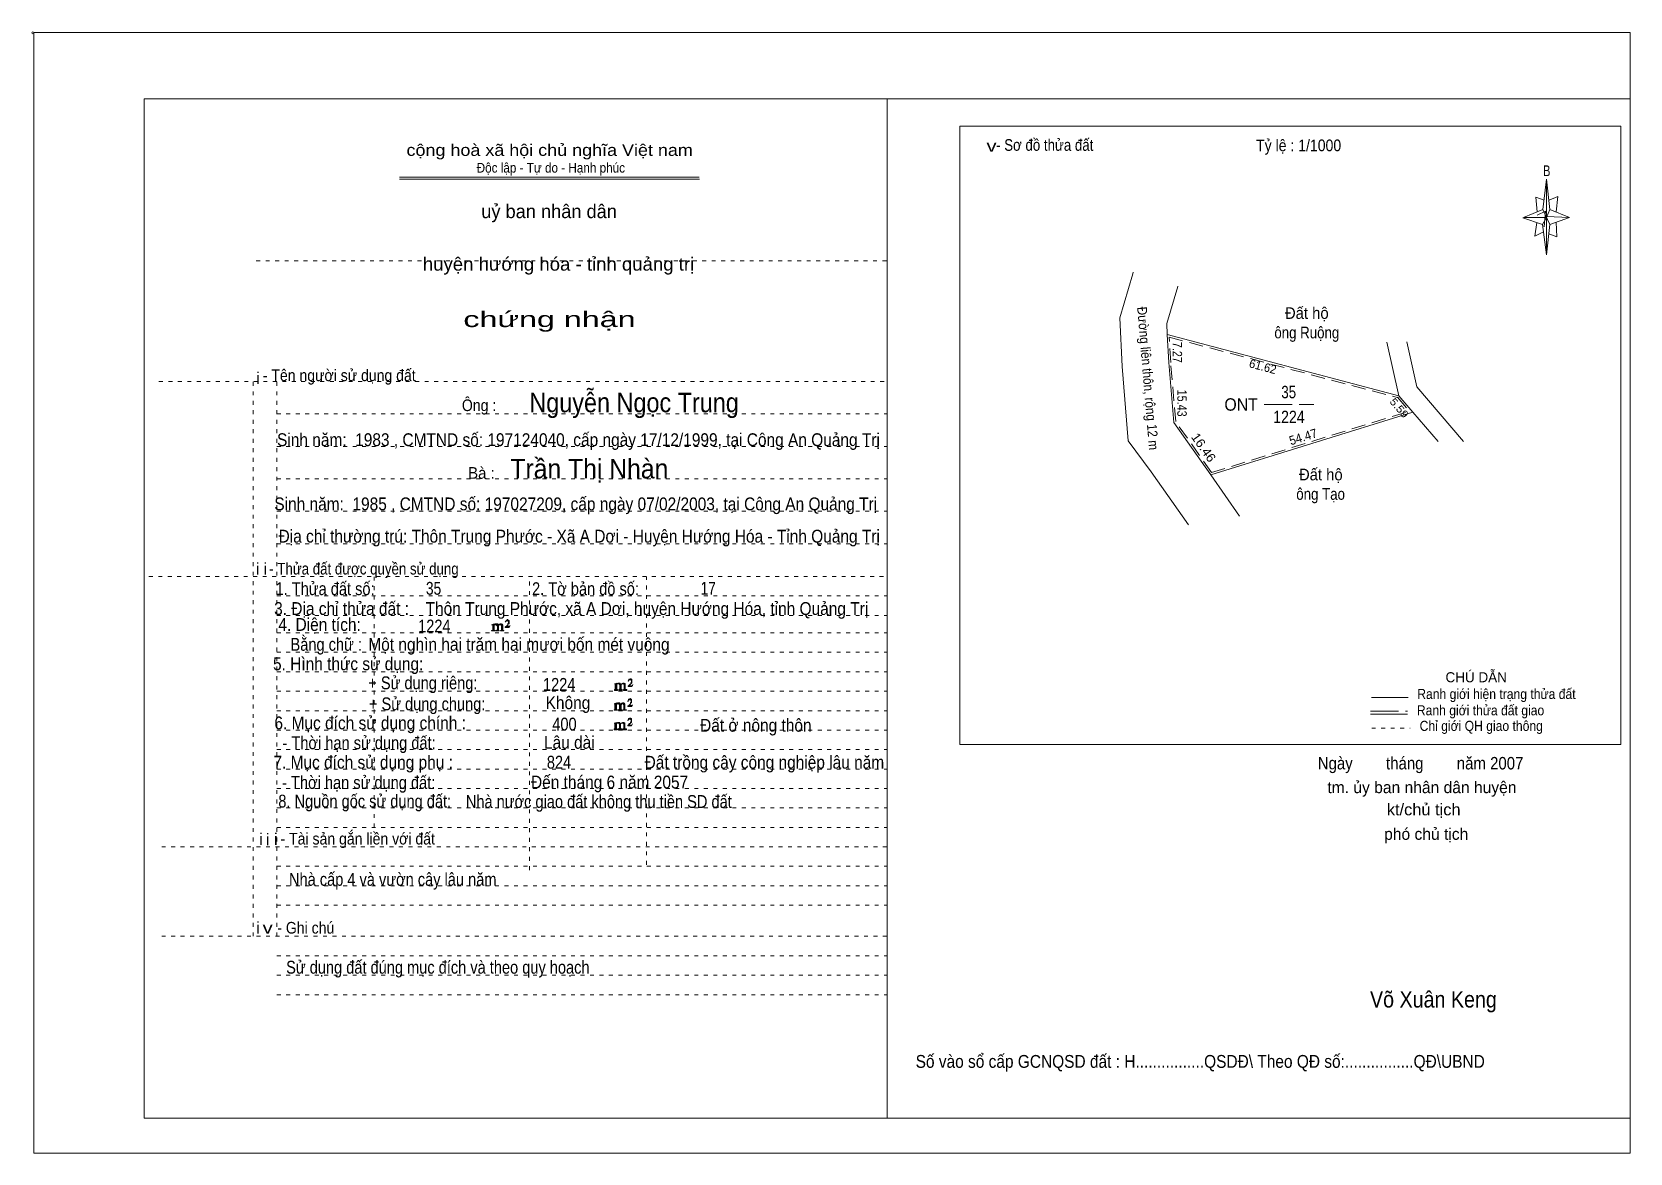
# Model space of a CAD drawing. Header units: centimetres. Extents: x -1.6 to 39.5, y -3.3 to 25.5.
import ezdxf
from ezdxf.enums import TextEntityAlignment as Align

# ---------------------------------------------------------------- set-up
doc = ezdxf.new("R2010")
doc.units = ezdxf.units.CM
doc.header["$LTSCALE"] = 0.12
for name, pattern in [('DOTTED', [1.5, 0.3, -1.2]), ('LONG_DASHED', [7.5, 6, -1.5]), ('MEDIUM_DASHED', [4.5, 3, -1.5])]:
    doc.linetypes.add(name, pattern=pattern)
for name, color, linetype, lineweight in [('1', 7, 'DOTTED', 13), ('10', 7, 'Continuous', 13), ('33', 7, 'LONG_DASHED', 13), ('4', 7, 'Continuous', 13), ('5', 7, 'Continuous', 13), ('50', 7, 'Continuous', 13)]:
    doc.layers.add(name, color=color, linetype=linetype, lineweight=lineweight)
doc.layers.add('30', color=7, linetype='Continuous')

msp = doc.modelspace()

# ---------------------------------------------------------------- hatches: boundary and pattern name
at = {"layer": '50'}
for points in [[(10.27, 10.13), (10.27, 10.12), (10.27, 10.11), (10.25, 10.11), (10.24, 10.11), (10.24, 10.1), (10.33, 10.1), (10.33, 10.11), (10.32, 10.11), (10.31, 10.11), (10.31, 10.12), (10.31, 10.13), (10.31, 10.24), (10.31, 10.25), (10.32, 10.26), (10.34, 10.26), (10.35, 10.26), (10.36, 10.26), (10.37, 10.25), (10.39, 10.22), (10.39, 10.13), (10.37, 10.12), (10.37, 10.11), (10.36, 10.11), (10.35, 10.11), (10.35, 10.1), (10.44, 10.1), (10.44, 10.11), (10.43, 10.11), (10.42, 10.11), (10.42, 10.12), (10.42, 10.13), (10.42, 10.24), (10.44, 10.26), (10.45, 10.26), (10.46, 10.26), (10.49, 10.26), (10.49, 10.25), (10.5, 10.24), (10.5, 10.22), (10.5, 10.13), (10.5, 10.12), (10.49, 10.11), (10.49, 10.11), (10.47, 10.11), (10.47, 10.1), (10.56, 10.1), (10.56, 10.11), (10.55, 10.11), (10.54, 10.11), (10.53, 10.12), (10.53, 10.13), (10.53, 10.2), (10.53, 10.25), (10.53, 10.26), (10.52, 10.27), (10.5, 10.28), (10.47, 10.28), (10.46, 10.28), (10.44, 10.27), (10.41, 10.25), (10.41, 10.26), (10.4, 10.28), (10.39, 10.28), (10.37, 10.28), (10.35, 10.28), (10.34, 10.28), (10.32, 10.26), (10.31, 10.26), (10.31, 10.25), (10.31, 10.25), (10.31, 10.26), (10.31, 10.28), (10.24, 10.26), (10.24, 10.26), (10.25, 10.26), (10.27, 10.25), (10.27, 10.24), (10.27, 10.23)], [(10.69, 10.19), (10.72, 10.24), (10.72, 10.24), (10.71, 10.22), (10.69, 10.22), (10.68, 10.22), (10.63, 10.22), (10.66, 10.26), (10.67, 10.27), (10.69, 10.28), (10.69, 10.3), (10.69, 10.32), (10.69, 10.34), (10.69, 10.35), (10.69, 10.37), (10.68, 10.38), (10.67, 10.38), (10.66, 10.39), (10.65, 10.39), (10.63, 10.38), (10.63, 10.38), (10.62, 10.37), (10.61, 10.35), (10.59, 10.33), (10.61, 10.33), (10.61, 10.35), (10.62, 10.35), (10.63, 10.36), (10.65, 10.36), (10.66, 10.36), (10.67, 10.35), (10.68, 10.35), (10.68, 10.32), (10.68, 10.3), (10.66, 10.28), (10.66, 10.26), (10.65, 10.25), (10.59, 10.2), (10.59, 10.19)], [(13.42, 8.61), (13.42, 8.6), (13.42, 8.59), (13.41, 8.59), (13.4, 8.59), (13.4, 8.57), (13.48, 8.57), (13.48, 8.59), (13.47, 8.59), (13.46, 8.59), (13.46, 8.6), (13.46, 8.61), (13.46, 8.72), (13.46, 8.73), (13.47, 8.74), (13.5, 8.74), (13.51, 8.74), (13.52, 8.74), (13.53, 8.73), (13.54, 8.69), (13.54, 8.61), (13.53, 8.6), (13.53, 8.59), (13.52, 8.59), (13.51, 8.59), (13.51, 8.57), (13.6, 8.57), (13.6, 8.59), (13.58, 8.59), (13.57, 8.59), (13.57, 8.6), (13.57, 8.61), (13.57, 8.72), (13.6, 8.74), (13.61, 8.74), (13.62, 8.74), (13.64, 8.74), (13.64, 8.73), (13.65, 8.72), (13.65, 8.69), (13.65, 8.61), (13.65, 8.6), (13.64, 8.59), (13.64, 8.59), (13.63, 8.59), (13.63, 8.57), (13.72, 8.57), (13.72, 8.59), (13.7, 8.59), (13.69, 8.59), (13.68, 8.6), (13.68, 8.61), (13.68, 8.68), (13.68, 8.73), (13.68, 8.74), (13.67, 8.75), (13.65, 8.76), (13.63, 8.76), (13.62, 8.76), (13.6, 8.75), (13.56, 8.73), (13.56, 8.74), (13.55, 8.76), (13.54, 8.76), (13.53, 8.76), (13.51, 8.76), (13.5, 8.76), (13.47, 8.74), (13.46, 8.74), (13.46, 8.73), (13.46, 8.73), (13.46, 8.74), (13.46, 8.76), (13.4, 8.74), (13.4, 8.74), (13.41, 8.74), (13.42, 8.73), (13.42, 8.72), (13.42, 8.71)], [(13.85, 8.67), (13.87, 8.72), (13.87, 8.72), (13.86, 8.69), (13.85, 8.69), (13.84, 8.69), (13.78, 8.69), (13.82, 8.74), (13.83, 8.75), (13.85, 8.76), (13.85, 8.78), (13.85, 8.79), (13.85, 8.82), (13.85, 8.83), (13.85, 8.85), (13.84, 8.86), (13.83, 8.86), (13.82, 8.87), (13.8, 8.87), (13.78, 8.86), (13.78, 8.86), (13.77, 8.85), (13.76, 8.83), (13.75, 8.81), (13.76, 8.81), (13.76, 8.83), (13.77, 8.83), (13.78, 8.84), (13.8, 8.84), (13.82, 8.84), (13.83, 8.83), (13.84, 8.83), (13.84, 8.79), (13.84, 8.78), (13.82, 8.76), (13.82, 8.74), (13.8, 8.73), (13.75, 8.68), (13.75, 8.67)], [(13.41, 8.09), (13.41, 8.08), (13.41, 8.07), (13.4, 8.07), (13.39, 8.07), (13.39, 8.06), (13.48, 8.06), (13.48, 8.07), (13.47, 8.07), (13.45, 8.07), (13.45, 8.08), (13.45, 8.09), (13.45, 8.2), (13.45, 8.21), (13.47, 8.23), (13.49, 8.23), (13.5, 8.23), (13.51, 8.23), (13.52, 8.21), (13.53, 8.18), (13.53, 8.09), (13.52, 8.08), (13.52, 8.07), (13.51, 8.07), (13.5, 8.07), (13.5, 8.06), (13.59, 8.06), (13.59, 8.07), (13.58, 8.07), (13.57, 8.07), (13.57, 8.08), (13.57, 8.09), (13.57, 8.2), (13.59, 8.23), (13.6, 8.23), (13.61, 8.23), (13.63, 8.23), (13.63, 8.21), (13.64, 8.2), (13.64, 8.18), (13.64, 8.09), (13.64, 8.08), (13.63, 8.07), (13.63, 8.07), (13.62, 8.07), (13.62, 8.06), (13.71, 8.06), (13.71, 8.07), (13.7, 8.07), (13.69, 8.07), (13.67, 8.08), (13.67, 8.09), (13.67, 8.17), (13.67, 8.21), (13.67, 8.23), (13.66, 8.24), (13.64, 8.25), (13.62, 8.25), (13.61, 8.25), (13.59, 8.24), (13.55, 8.21), (13.55, 8.23), (13.54, 8.25), (13.53, 8.25), (13.52, 8.25), (13.5, 8.25), (13.49, 8.25), (13.47, 8.23), (13.45, 8.23), (13.45, 8.21), (13.45, 8.21), (13.45, 8.23), (13.45, 8.25), (13.39, 8.23), (13.39, 8.23), (13.4, 8.23), (13.41, 8.21), (13.41, 8.2), (13.41, 8.19)], [(13.84, 8.16), (13.86, 8.2), (13.86, 8.2), (13.85, 8.18), (13.84, 8.18), (13.83, 8.18), (13.77, 8.18), (13.81, 8.23), (13.82, 8.24), (13.84, 8.25), (13.84, 8.27), (13.84, 8.28), (13.84, 8.3), (13.84, 8.31), (13.84, 8.34), (13.83, 8.35), (13.82, 8.35), (13.81, 8.36), (13.8, 8.36), (13.77, 8.35), (13.77, 8.35), (13.76, 8.34), (13.75, 8.31), (13.74, 8.29), (13.75, 8.29), (13.75, 8.31), (13.76, 8.31), (13.77, 8.33), (13.8, 8.33), (13.81, 8.33), (13.82, 8.31), (13.83, 8.31), (13.83, 8.28), (13.83, 8.27), (13.81, 8.25), (13.81, 8.23), (13.8, 8.21), (13.74, 8.17), (13.74, 8.16)], [(13.84, 7.66), (13.86, 7.71), (13.86, 7.71), (13.85, 7.68), (13.84, 7.68), (13.83, 7.68), (13.77, 7.68), (13.81, 7.73), (13.82, 7.74), (13.84, 7.75), (13.84, 7.77), (13.84, 7.78), (13.84, 7.81), (13.84, 7.82), (13.84, 7.84), (13.83, 7.85), (13.82, 7.85), (13.81, 7.86), (13.79, 7.86), (13.77, 7.85), (13.77, 7.85), (13.76, 7.84), (13.75, 7.82), (13.74, 7.8), (13.75, 7.8), (13.75, 7.82), (13.76, 7.82), (13.77, 7.83), (13.79, 7.83), (13.81, 7.83), (13.82, 7.82), (13.83, 7.82), (13.83, 7.78), (13.83, 7.77), (13.81, 7.75), (13.81, 7.73), (13.79, 7.72), (13.74, 7.67), (13.74, 7.66)], [(13.41, 7.6), (13.41, 7.59), (13.41, 7.58), (13.4, 7.58), (13.39, 7.58), (13.39, 7.56), (13.47, 7.56), (13.47, 7.58), (13.46, 7.58), (13.45, 7.58), (13.45, 7.59), (13.45, 7.6), (13.45, 7.71), (13.45, 7.72), (13.46, 7.73), (13.49, 7.73), (13.5, 7.73), (13.51, 7.73), (13.52, 7.72), (13.53, 7.68), (13.53, 7.6), (13.52, 7.59), (13.52, 7.58), (13.51, 7.58), (13.5, 7.58), (13.5, 7.56), (13.59, 7.56), (13.59, 7.58), (13.57, 7.58), (13.56, 7.58), (13.56, 7.59), (13.56, 7.6), (13.56, 7.71), (13.59, 7.73), (13.6, 7.73), (13.61, 7.73), (13.63, 7.73), (13.63, 7.72), (13.64, 7.71), (13.64, 7.68), (13.64, 7.6), (13.64, 7.59), (13.63, 7.58), (13.63, 7.58), (13.62, 7.58), (13.62, 7.56), (13.71, 7.56), (13.71, 7.58), (13.69, 7.58), (13.68, 7.58), (13.67, 7.59), (13.67, 7.6), (13.67, 7.67), (13.67, 7.72), (13.67, 7.73), (13.66, 7.74), (13.64, 7.75), (13.62, 7.75), (13.61, 7.75), (13.59, 7.74), (13.55, 7.72), (13.55, 7.73), (13.54, 7.75), (13.53, 7.75), (13.52, 7.75), (13.5, 7.75), (13.49, 7.75), (13.46, 7.73), (13.45, 7.73), (13.45, 7.72), (13.45, 7.72), (13.45, 7.73), (13.45, 7.75), (13.39, 7.73), (13.39, 7.73), (13.4, 7.73), (13.41, 7.72), (13.41, 7.71), (13.41, 7.7)]]:
    msp.add_hatch(color=256, dxfattribs=at).paths.add_polyline_path(points)

# ---------------------------------------------------------------- linework, layer by layer
at = {"layer": '1', "linetype": 'Continuous'}
for p, q in [((1.31, -2.42), (1.31, 23.78)), ((1.31, 23.78), (39.51, 23.78)), ((20.41, -2.42), (20.41, 23.78)), ((39.51, -2.42), (39.51, 23.78)), ((7.87, 21.76), (15.58, 21.76)), ((7.87, 21.71), (15.59, 21.71)), ((37.26, 20.55), (36.75, 20.72)), ((1.31, -2.42), (39.51, -2.42))]:
    msp.add_line(p, q, dxfattribs=at)
at = {"layer": '1'}
for p, q in [((4.19, 19.61), (20.41, 19.61)), ((1.69, 16.51), (20.41, 16.51)), ((4.11, 2.25), (4.11, 16.51)), ((4.72, 2.25), (4.72, 16.51)), ((4.72, 15.68), (20.41, 15.68)), ((4.72, 14.84), (20.41, 14.84)), ((4.72, 14.01), (20.41, 14.01)), ((4.72, 13.18), (20.41, 13.18)), ((4.72, 12.34), (20.41, 12.34)), ((1.43, 11.5), (20.41, 11.5)), ((7.22, 5.05), (7.22, 11.5)), ((11.22, 3.95), (11.22, 11.5)), ((14.22, 4.09), (14.22, 11.5)), ((4.72, 11), (20.41, 11)), ((4.72, 10.5), (20.41, 10.5)), ((4.72, 10.05), (20.41, 10.05)), ((4.72, 9.55), (20.41, 9.55)), ((4.72, 9.05), (20.41, 9.05)), ((4.72, 8.55), (20.41, 8.55)), ((4.72, 8.05), (20.41, 8.05)), ((4.72, 7.55), (20.41, 7.55)), ((4.72, 7.05), (20.41, 7.05)), ((4.72, 6.55), (20.41, 6.55)), ((4.72, 6.05), (20.41, 6.05)), ((4.72, 5.55), (20.41, 5.55)), ((4.72, 5.05), (20.41, 5.05)), ((1.76, 4.55), (20.41, 4.55)), ((4.72, 4.05), (20.41, 4.05)), ((4.72, 3.55), (20.41, 3.55)), ((4.72, 3.05), (20.41, 3.05)), ((1.76, 2.25), (20.41, 2.25)), ((4.72, 1.75), (20.41, 1.75)), ((4.72, 1.25), (20.41, 1.25)), ((4.72, 0.75), (20.41, 0.75))]:
    msp.add_line(p, q, dxfattribs=at)
at = {"layer": '1', "linetype": 'Continuous'}
msp.add_lwpolyline([(-1.53, -3.32), (39.51, -3.32), (39.51, 25.48), (-1.53, 25.48)], close=True, dxfattribs=at)
msp.add_lwpolyline([(37.27, 20.35), (37.06, 20.25), (37.11, 20.6)], dxfattribs=at)
at = {"layer": '10'}
for p, q in [((33.94, 16.76), (33.77, 17.53)), ((28.73, 14.11), (33.93, 15.72)), ((29.47, 13.05), (28.73, 14.11))]:
    msp.add_line(p, q, dxfattribs=at)
at = {"layer": '10', "linetype": 'MEDIUM_DASHED'}
for p in [(33.53, 16.11), (28.75, 14.17)]:
    msp.add_line(p, (33.84, 15.75), dxfattribs=at)
at = {"layer": '10'}
for points in [[(28.16, 12.83), (27.2, 14.19), (26.61, 14.99), (26.45, 16.9), (26.39, 18.15), (26.73, 19.28), (26.74, 19.32)], [(27.61, 17.72), (27.6, 18), (27.88, 18.95), (27.88, 18.96)], [(28.73, 14.11), (27.78, 15.46), (27.65, 17), (27.61, 17.72), (33.57, 16.14)], [(33.26, 17.52), (33.57, 16.14), (33.93, 15.72), (34.58, 14.97)], [(35.23, 14.97), (34.03, 16.37), (33.94, 16.76)]]:
    msp.add_lwpolyline(points, dxfattribs=at)
at = {"layer": '10', "linetype": 'MEDIUM_DASHED'}
msp.add_lwpolyline([(28.75, 14.17), (27.83, 15.48), (27.7, 17), (27.66, 17.65), (33.56, 16.09)], dxfattribs=at)
at = {"layer": '33'}
msp.add_line((30.1, 15.92), (31.38, 15.92), dxfattribs=at)
at = {"layer": '4'}
for p, q in [((32.86, 8.39), (33.81, 8.39)), ((32.84, 7.96), (33.79, 7.96))]:
    msp.add_line(p, q, dxfattribs=at)
at = {"layer": '4', "linetype": 'LONG_DASHED'}
msp.add_line((32.84, 8.04), (33.79, 8.04), dxfattribs=at)
at = {"layer": '4', "linetype": 'DOTTED'}
msp.add_line((32.87, 7.6), (33.86, 7.6), dxfattribs=at)
at = {"layer": '4'}
msp.add_lwpolyline([(22.28, 23.07), (39.27, 23.07), (39.27, 7.18), (22.28, 7.18)], close=True, dxfattribs=at)
msp.add_circle((-1.55, 25.47), 0.025, dxfattribs=at)
at = {"layer": '5'}
for p, q in [((37.27, 20.93), (37.36, 21.71)), ((37.45, 20.55), (37.36, 19.77)), ((37.45, 20.93), (37.95, 20.73)), ((37.61, 20.61), (37.63, 20.23)), ((37.63, 20.23), (37.42, 20.31))]:
    msp.add_line(p, q, dxfattribs=at)
for points in [[(37.36, 21.71), (37.45, 20.93), (37.36, 20.73)], [(37.36, 20.73), (36.77, 20.73), (37.27, 20.93), (37.45, 20.55), (37.95, 20.73), (37.36, 20.75)], [(37.36, 20.73), (37.36, 19.77), (37.26, 20.55)]]:
    msp.add_lwpolyline(points, close=True, dxfattribs=at)
for points in [[(37.3, 21.17), (37.09, 21.25), (37.12, 20.87)], [(37.43, 21.17), (37.65, 21.27), (37.61, 20.87)], [(37.36, 20.73), (37.27, 20.93), (36.77, 20.73)], [(37.12, 20.79), (37.34, 20.89), (37.3, 20.49)], [(37.36, 20.73), (37.45, 20.55), (37.95, 20.73)]]:
    msp.add_lwpolyline(points, dxfattribs=at)
at = {"layer": '50'}
for points in [[(10.27, 10.13), (10.27, 10.12), (10.27, 10.11), (10.25, 10.11), (10.24, 10.11), (10.24, 10.1), (10.33, 10.1), (10.33, 10.11), (10.32, 10.11), (10.31, 10.11), (10.31, 10.12), (10.31, 10.13), (10.31, 10.24), (10.31, 10.25), (10.32, 10.26), (10.34, 10.26), (10.35, 10.26), (10.36, 10.26), (10.37, 10.25), (10.39, 10.22), (10.39, 10.13), (10.37, 10.12), (10.37, 10.11), (10.36, 10.11), (10.35, 10.11), (10.35, 10.1), (10.44, 10.1), (10.44, 10.11), (10.43, 10.11), (10.42, 10.11), (10.42, 10.12), (10.42, 10.13), (10.42, 10.24), (10.44, 10.26), (10.45, 10.26), (10.46, 10.26), (10.49, 10.26), (10.49, 10.25), (10.5, 10.24), (10.5, 10.22), (10.5, 10.13), (10.5, 10.12), (10.49, 10.11), (10.49, 10.11), (10.47, 10.11), (10.47, 10.1), (10.56, 10.1), (10.56, 10.11), (10.55, 10.11), (10.54, 10.11), (10.53, 10.12), (10.53, 10.13), (10.53, 10.2), (10.53, 10.25), (10.53, 10.26), (10.52, 10.27), (10.5, 10.28), (10.47, 10.28), (10.46, 10.28), (10.44, 10.27), (10.41, 10.25), (10.41, 10.26), (10.4, 10.28), (10.39, 10.28), (10.37, 10.28), (10.35, 10.28), (10.34, 10.28), (10.32, 10.26), (10.31, 10.26), (10.31, 10.25), (10.31, 10.25), (10.31, 10.26), (10.31, 10.28), (10.24, 10.26), (10.24, 10.26), (10.25, 10.26), (10.27, 10.25), (10.27, 10.24), (10.27, 10.23)], [(10.69, 10.19), (10.72, 10.24), (10.72, 10.24), (10.71, 10.22), (10.69, 10.22), (10.68, 10.22), (10.63, 10.22), (10.66, 10.26), (10.67, 10.27), (10.69, 10.28), (10.69, 10.3), (10.69, 10.32), (10.69, 10.34), (10.69, 10.35), (10.69, 10.37), (10.68, 10.38), (10.67, 10.38), (10.66, 10.39), (10.65, 10.39), (10.63, 10.38), (10.63, 10.38), (10.62, 10.37), (10.61, 10.35), (10.59, 10.33), (10.61, 10.33), (10.61, 10.35), (10.62, 10.35), (10.63, 10.36), (10.65, 10.36), (10.66, 10.36), (10.67, 10.35), (10.68, 10.35), (10.68, 10.32), (10.68, 10.3), (10.66, 10.28), (10.66, 10.26), (10.65, 10.25), (10.59, 10.2), (10.59, 10.19)], [(13.42, 8.61), (13.42, 8.6), (13.42, 8.59), (13.41, 8.59), (13.4, 8.59), (13.4, 8.57), (13.48, 8.57), (13.48, 8.59), (13.47, 8.59), (13.46, 8.59), (13.46, 8.6), (13.46, 8.61), (13.46, 8.72), (13.46, 8.73), (13.47, 8.74), (13.5, 8.74), (13.51, 8.74), (13.52, 8.74), (13.53, 8.73), (13.54, 8.69), (13.54, 8.61), (13.53, 8.6), (13.53, 8.59), (13.52, 8.59), (13.51, 8.59), (13.51, 8.57), (13.6, 8.57), (13.6, 8.59), (13.58, 8.59), (13.57, 8.59), (13.57, 8.6), (13.57, 8.61), (13.57, 8.72), (13.6, 8.74), (13.61, 8.74), (13.62, 8.74), (13.64, 8.74), (13.64, 8.73), (13.65, 8.72), (13.65, 8.69), (13.65, 8.61), (13.65, 8.6), (13.64, 8.59), (13.64, 8.59), (13.63, 8.59), (13.63, 8.57), (13.72, 8.57), (13.72, 8.59), (13.7, 8.59), (13.69, 8.59), (13.68, 8.6), (13.68, 8.61), (13.68, 8.68), (13.68, 8.73), (13.68, 8.74), (13.67, 8.75), (13.65, 8.76), (13.63, 8.76), (13.62, 8.76), (13.6, 8.75), (13.56, 8.73), (13.56, 8.74), (13.55, 8.76), (13.54, 8.76), (13.53, 8.76), (13.51, 8.76), (13.5, 8.76), (13.47, 8.74), (13.46, 8.74), (13.46, 8.73), (13.46, 8.73), (13.46, 8.74), (13.46, 8.76), (13.4, 8.74), (13.4, 8.74), (13.41, 8.74), (13.42, 8.73), (13.42, 8.72), (13.42, 8.71)], [(13.85, 8.67), (13.87, 8.72), (13.87, 8.72), (13.86, 8.69), (13.85, 8.69), (13.84, 8.69), (13.78, 8.69), (13.82, 8.74), (13.83, 8.75), (13.85, 8.76), (13.85, 8.78), (13.85, 8.79), (13.85, 8.82), (13.85, 8.83), (13.85, 8.85), (13.84, 8.86), (13.83, 8.86), (13.82, 8.87), (13.8, 8.87), (13.78, 8.86), (13.78, 8.86), (13.77, 8.85), (13.76, 8.83), (13.75, 8.81), (13.76, 8.81), (13.76, 8.83), (13.77, 8.83), (13.78, 8.84), (13.8, 8.84), (13.82, 8.84), (13.83, 8.83), (13.84, 8.83), (13.84, 8.79), (13.84, 8.78), (13.82, 8.76), (13.82, 8.74), (13.8, 8.73), (13.75, 8.68), (13.75, 8.67)], [(13.41, 8.09), (13.41, 8.08), (13.41, 8.07), (13.4, 8.07), (13.39, 8.07), (13.39, 8.06), (13.48, 8.06), (13.48, 8.07), (13.47, 8.07), (13.45, 8.07), (13.45, 8.08), (13.45, 8.09), (13.45, 8.2), (13.45, 8.21), (13.47, 8.23), (13.49, 8.23), (13.5, 8.23), (13.51, 8.23), (13.52, 8.21), (13.53, 8.18), (13.53, 8.09), (13.52, 8.08), (13.52, 8.07), (13.51, 8.07), (13.5, 8.07), (13.5, 8.06), (13.59, 8.06), (13.59, 8.07), (13.58, 8.07), (13.57, 8.07), (13.57, 8.08), (13.57, 8.09), (13.57, 8.2), (13.59, 8.23), (13.6, 8.23), (13.61, 8.23), (13.63, 8.23), (13.63, 8.21), (13.64, 8.2), (13.64, 8.18), (13.64, 8.09), (13.64, 8.08), (13.63, 8.07), (13.63, 8.07), (13.62, 8.07), (13.62, 8.06), (13.71, 8.06), (13.71, 8.07), (13.7, 8.07), (13.69, 8.07), (13.67, 8.08), (13.67, 8.09), (13.67, 8.17), (13.67, 8.21), (13.67, 8.23), (13.66, 8.24), (13.64, 8.25), (13.62, 8.25), (13.61, 8.25), (13.59, 8.24), (13.55, 8.21), (13.55, 8.23), (13.54, 8.25), (13.53, 8.25), (13.52, 8.25), (13.5, 8.25), (13.49, 8.25), (13.47, 8.23), (13.45, 8.23), (13.45, 8.21), (13.45, 8.21), (13.45, 8.23), (13.45, 8.25), (13.39, 8.23), (13.39, 8.23), (13.4, 8.23), (13.41, 8.21), (13.41, 8.2), (13.41, 8.19)], [(13.84, 8.16), (13.86, 8.2), (13.86, 8.2), (13.85, 8.18), (13.84, 8.18), (13.83, 8.18), (13.77, 8.18), (13.81, 8.23), (13.82, 8.24), (13.84, 8.25), (13.84, 8.27), (13.84, 8.28), (13.84, 8.3), (13.84, 8.31), (13.84, 8.34), (13.83, 8.35), (13.82, 8.35), (13.81, 8.36), (13.8, 8.36), (13.77, 8.35), (13.77, 8.35), (13.76, 8.34), (13.75, 8.31), (13.74, 8.29), (13.75, 8.29), (13.75, 8.31), (13.76, 8.31), (13.77, 8.33), (13.8, 8.33), (13.81, 8.33), (13.82, 8.31), (13.83, 8.31), (13.83, 8.28), (13.83, 8.27), (13.81, 8.25), (13.81, 8.23), (13.8, 8.21), (13.74, 8.17), (13.74, 8.16)], [(13.84, 7.66), (13.86, 7.71), (13.86, 7.71), (13.85, 7.68), (13.84, 7.68), (13.83, 7.68), (13.77, 7.68), (13.81, 7.73), (13.82, 7.74), (13.84, 7.75), (13.84, 7.77), (13.84, 7.78), (13.84, 7.81), (13.84, 7.82), (13.84, 7.84), (13.83, 7.85), (13.82, 7.85), (13.81, 7.86), (13.79, 7.86), (13.77, 7.85), (13.77, 7.85), (13.76, 7.84), (13.75, 7.82), (13.74, 7.8), (13.75, 7.8), (13.75, 7.82), (13.76, 7.82), (13.77, 7.83), (13.79, 7.83), (13.81, 7.83), (13.82, 7.82), (13.83, 7.82), (13.83, 7.78), (13.83, 7.77), (13.81, 7.75), (13.81, 7.73), (13.79, 7.72), (13.74, 7.67), (13.74, 7.66)], [(13.41, 7.6), (13.41, 7.59), (13.41, 7.58), (13.4, 7.58), (13.39, 7.58), (13.39, 7.56), (13.47, 7.56), (13.47, 7.58), (13.46, 7.58), (13.45, 7.58), (13.45, 7.59), (13.45, 7.6), (13.45, 7.71), (13.45, 7.72), (13.46, 7.73), (13.49, 7.73), (13.5, 7.73), (13.51, 7.73), (13.52, 7.72), (13.53, 7.68), (13.53, 7.6), (13.52, 7.59), (13.52, 7.58), (13.51, 7.58), (13.5, 7.58), (13.5, 7.56), (13.59, 7.56), (13.59, 7.58), (13.57, 7.58), (13.56, 7.58), (13.56, 7.59), (13.56, 7.6), (13.56, 7.71), (13.59, 7.73), (13.6, 7.73), (13.61, 7.73), (13.63, 7.73), (13.63, 7.72), (13.64, 7.71), (13.64, 7.68), (13.64, 7.6), (13.64, 7.59), (13.63, 7.58), (13.63, 7.58), (13.62, 7.58), (13.62, 7.56), (13.71, 7.56), (13.71, 7.58), (13.69, 7.58), (13.68, 7.58), (13.67, 7.59), (13.67, 7.6), (13.67, 7.67), (13.67, 7.72), (13.67, 7.73), (13.66, 7.74), (13.64, 7.75), (13.62, 7.75), (13.61, 7.75), (13.59, 7.74), (13.55, 7.72), (13.55, 7.73), (13.54, 7.75), (13.53, 7.75), (13.52, 7.75), (13.5, 7.75), (13.49, 7.75), (13.46, 7.73), (13.45, 7.73), (13.45, 7.72), (13.45, 7.72), (13.45, 7.73), (13.45, 7.75), (13.39, 7.73), (13.39, 7.73), (13.4, 7.73), (13.41, 7.72), (13.41, 7.71), (13.41, 7.7)]]:
    msp.add_lwpolyline(points, close=True, dxfattribs=at)

# ---------------------------------------------------------------- texts
at = {"layer": '1'}
for s, height, width, p in [('cộng hoà xã hội chủ nghĩa Việt nam', 0.3, 1.15, (11.735, 22.31)), ('v', 0.3, 1.3, (23.095, 22.42)), ('- Sơ đồ thửa đất ', 0.3, 0.85, (24.51, 22.44)), ('Độc lập - Tự do - Hạnh phúc', 0.25, 0.9, (11.765, 21.88)), ('chứng nhận', 0.4, 1.55, (11.73, 17.91)), ('- Tên người sử dụng đất', 0.3, 0.9, (6.325, 16.52)), ('- Thửa đất được quyền sử dụng', 0.3, 0.85, (6.96, 11.55)), ('- Tài sản gắn liền với đất ', 0.3, 0.9, (6.85, 4.61)), ('v', 0.3, 1.3, (4.485, 2.32)), ('- Ghi chú', 0.3, 0.9, (5.465, 2.32))]:
    msp.add_text(s, height=height, dxfattribs=dict(at, width=width)).set_placement(p, align=Align.CENTER)
for s, height, p in [('uỷ ban nhân dân', 0.35, (11.72, 20.71)), ('i', 0.3, (4.235, 16.45)), ('i', 0.3, (4.225, 11.55)), ('i', 0.3, (4.425, 11.55)), ('i', 0.3, (4.315, 4.6)), ('i', 0.3, (4.485, 4.59)), ('i', 0.3, (4.695, 4.6)), ('i', 0.3, (4.235, 2.32))]:
    msp.add_text(s, height=height, dxfattribs=at).set_placement(p, align=Align.CENTER)
at = {"layer": '10'}
for s, height, width, p in [('Tỷ lệ : 1/1000', 0.3, 0.9, (30.99, 22.43)), ('Đất hộ', 0.3, 0.95, (31.2, 18.12)), ('ông Ruộng', 0.3, 0.85, (31.2, 17.62)), ('Nguyễn Ngọc Trung', 0.5, 0.9, (13.905, 15.72)), ('Trần Thị Nhàn', 0.5, 0.95, (12.755, 14.02)), ('Đất hộ', 0.3, 0.95, (31.56, 13.97)), ('ông Tạo', 0.3, 0.85, (31.555, 13.47)), ('Võ Xuân Keng', 0.42, 0.9, (34.455, 0.42))]:
    msp.add_text(s, height=height, dxfattribs=dict(at, width=width)).set_placement(p, align=Align.CENTER)
at = {"layer": '10', "width": 0.9}
msp.add_text('Đường liên thôn, rộng 12 m ', height=0.25, rotation=274.788, dxfattribs=at).set_placement((26.995, 16.54), align=Align.CENTER)
at = {"layer": '30'}
for s, height, rotation, width, p in [('7.27', 0.2437, 270, 0.85, (27.75, 17.26)), ('61.62', 0.2228, 345.105, 0.95, (30.041, 16.789)), ('15.43', 0.2437, 270, 0.85, (27.87, 15.955)), ('5.59', 0.191, 310.79, 1.15, (33.502, 15.767)), ('54.47', 0.2314, 17.114, 0.95, (31.141, 14.978)), ('16.46', 0.2346, 305.157, 1.05, (28.451, 14.748))]:
    msp.add_text(s, height=height, rotation=rotation, dxfattribs=dict(at, width=width)).set_placement(p, align=Align.CENTER)
at = {"layer": '33', "width": 0.95}
msp.add_text('ONT', height=0.32, dxfattribs=at).set_placement((29.94, 15.76), align=Align.RIGHT)
at = {"layer": '33'}
for s, width, p in [('35', 0.8, (30.735, 16.08)), ('1224', 0.85, (30.74, 15.44))]:
    msp.add_text(s, height=0.32, dxfattribs=dict(at, width=width)).set_placement(p, align=Align.CENTER)
at = {"layer": '4'}
msp.add_text('CHÚ DẪN', height=0.2591, dxfattribs=at).set_placement((35.555, 8.78), align=Align.CENTER)
at = {"layer": '4', "width": 0.9}
for s, p in [('Ranh giới hiện trạng thửa đất', (36.075, 8.35)), ('Ranh giới thửa đất giao ', (35.71, 7.93)), ('Chỉ giới QH giao thông', (35.685, 7.53))]:
    msp.add_text(s, height=0.2591, dxfattribs=at).set_placement(p, align=Align.CENTER)
at = {"layer": '5', "width": 0.75}
msp.add_text('B', height=0.276, dxfattribs=at).set_placement((37.37, 21.79), align=Align.CENTER)
at = {"layer": '50'}
for s, height, width, p in [('  huyện hướng hóa - tỉnh quảng trị', 0.34, 1.05, (11.83, 19.36)), ('Ông :', 0.3, 0.9, (9.92, 15.75)), ('Sinh năm:  1983 , CMTND số: 197124040, cấp ngày 17/12/1999, tại Công An Quảng Trị', 0.33, 0.9, (12.475, 14.85)), ('Bà :', 0.3, 0.95, (9.98, 14.01)), ('Sinh năm:  1985 , CMTND số: 197027209, cấp ngày 07/02/2003, tại Công An Quảng Trị', 0.33, 0.9, (12.405, 13.2)), ('Địa chỉ thường trú: Thôn Trung Phước - Xã A Dơi - Huyện Hướng Hóa - Tỉnh Quảng Trị', 0.33, 0.9, (12.495, 12.37)), ('1. Thửa đất số:  ', 0.33, 0.85, (6.065, 11.02)), ('35', 0.33, 0.8, (8.75, 11.03)), ('2. Tờ bản đồ số:  ', 0.33, 0.85, (12.76, 11.02)), ('17', 0.33, 0.8, (15.81, 11.03)), ('3. Địa chỉ thửa đất : ', 0.33, 0.9, (6.44, 10.51)), ('Thôn Trung Phước, xã A Dơi, huyện Hướng Hóa, tỉnh Quảng Trị', 0.33, 0.9, (14.235, 10.51)), ('4. Diện tích: ', 0.33, 0.9, (5.875, 10.1)), ('1224', 0.33, 0.85, (8.77, 10.06)), ('Bằng chữ :', 0.33, 0.85, (5.99, 9.59)), ('Một nghìn hai trăm hai mươi bốn mét vuông', 0.33, 0.9, (10.945, 9.59)), ('5. Hình thức sử dụng:', 0.33, 0.9, (6.555, 9.09)), ('+ Sử dụng riêng:', 0.33, 0.85, (8.475, 8.6)), ('1224', 0.33, 0.85, (11.98, 8.56)), ('+ Sử dụng chung:', 0.33, 0.85, (8.585, 8.06)), ('Không', 0.33, 0.9, (12.205, 8.09)), ('6. Mục đích sử dụng chính :', 0.33, 0.9, (7.12, 7.57)), ('400', 0.33, 0.85, (12.115, 7.54)), ('Đất ở nông thôn', 0.33, 0.9, (17.035, 7.51)), ('- Thời hạn sử dụng đất:', 0.33, 0.85, (6.835, 7.06)), ('Lâu dài', 0.33, 0.9, (12.24, 7.07)), ('7. Mục đích sử dụng phụ :', 0.33, 0.9, (6.94, 6.56)), ('824', 0.33, 0.85, (11.975, 6.56)), ('Đất trồng cây công nghiệp lâu năm', 0.33, 0.9, (17.255, 6.56)), ('Ngày        tháng        năm 2007', 0.32, 0.9, (34.125, 6.54)), ('- Thời hạn sử dụng đất:', 0.33, 0.85, (6.825, 6.04)), ('Đến tháng 6 năm 2057', 0.33, 0.9, (13.275, 6.05)), ('8. Nguồn gốc sử dụng đất:', 0.33, 0.85, (6.98, 5.56)), ('Nhà nước giao đất không thu tiền SD đất ', 0.33, 0.85, (13.05, 5.55)), ('kt/chủ tịch', 0.3, 1.05, (34.205, 5.36)), ('Nhà cấp 4 và vườn cây lâu năm', 0.33, 0.85, (7.7, 3.55)), ('Sử dụng đất đúng mục đích và theo quy hoạch', 0.33, 0.85, (8.86, 1.29)), ('Số vào sổ cấp GCNQSD đất : H................QSDĐ\\ Theo QĐ số:................QĐ\\UBND', 0.33, 0.9, (28.46, -1.13))]:
    msp.add_text(s, height=height, dxfattribs=dict(at, width=width)).set_placement(p, align=Align.CENTER)
for s, p in [('tm. ủy ban nhân dân huyện ', (34.215, 5.93)), ('phó chủ tịch', (34.27, 4.73))]:
    msp.add_text(s, height=0.3, dxfattribs=at).set_placement(p, align=Align.CENTER)

doc.saveas('drawing.dxf')
